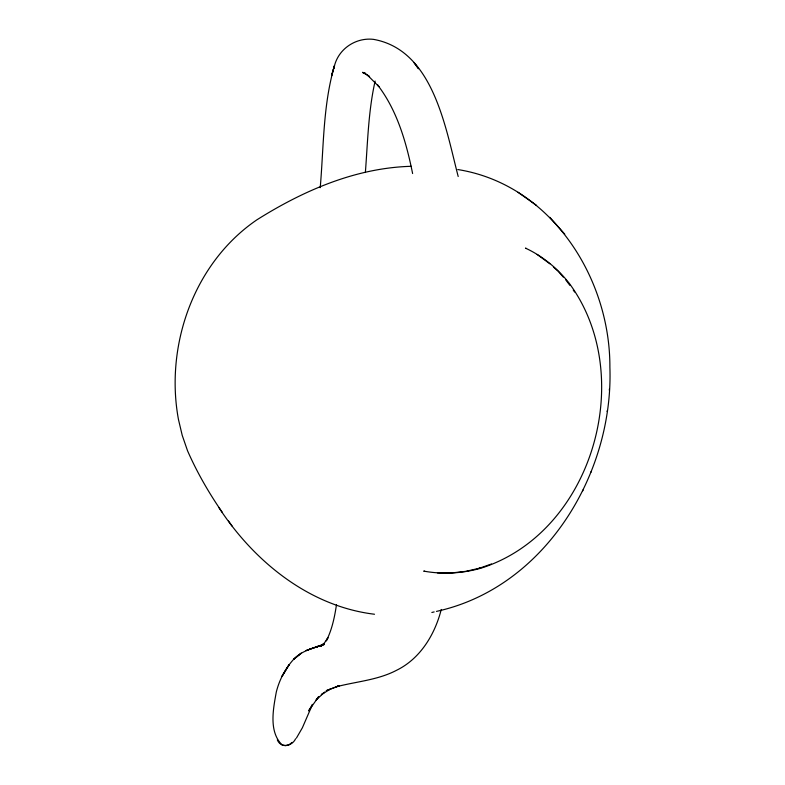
<?xml version="1.0" encoding="UTF-8"?>
<svg xmlns="http://www.w3.org/2000/svg" width="785" height="785" viewBox="0 0 785 785"><rect width="100%" height="100%" fill="white"/><g stroke="black" fill="none" stroke-linecap="round" stroke-linejoin="round"><path stroke-width="1.18" d="M436.46 611.397C544.81 587.739 613.674 473.944 609.886 367.203C610.239 277.34 550.707 184.396 457.773 169.54M320.221 187.664C323.763 146.932 322.929 105.082 334.528 65.538C338.992 48.444 356.154 37.317 373.523 39.368C433.428 50.063 445.595 128.279 458.195 176.488M365.368 172.514C367.723 141.977 368.342 111.038 375.122 81.061M424.685 571.235L423.723 571.107C442.701 574.581 462.326 573.472 480.862 568.212L481.725 567.947C593.323 531.847 637.852 374.779 568.536 282.364L567.957 281.707C556.486 267.538 542.033 255.841 525.479 248.129L526.352 248.511M609.297 390.194L609.435 388.928M607.139 411.517L607.227 410.741M336.48 604.784C334.577 617.157 332.035 629.668 326.285 640.894L327.953 637.695L324.499 642.827L320.81 646.457L323.96 643.631L319.976 646.183L324.313 643.916C313.657 648.243 301.675 650.539 293.561 659.429C285.19 668.643 279.264 680.026 276.291 692.095C273.2 709.159 268.578 731.787 282.286 745.122L285.603 745.711L289.057 744.759L292.167 742.414M441.258 609.464C434.949 634.358 420.407 658.556 396.749 670.194C377.781 680.202 356.047 681.527 335.656 686.944L339.051 685.766M312.371 704.734L302.372 727.783L296.416 738.096M582.617 490.998L583.078 489.977M590.958 472.197L591.233 471.589M312.509 704.361L308.633 710.896L318.7 696.589L316.11 700.014L324.578 692.164L321.31 694.637L330.446 689.073L339.11 685.786L326.236 690.682L330.446 689.073M295.582 738.783C292.246 746.29 280.687 748.497 277.321 739.843M491.459 563.993L478.978 568.399L479.959 568.085L465.966 571.323L451.64 572.942L437.402 572.864M324.097 644.534L315.354 647.272L324.205 644.495M431.848 612.467L434.154 611.927M411.291 166.302C355.664 167.804 303.226 190.657 256.774 219.898L255.724 220.634C193.434 263.868 164.899 345.999 178.45 419.445L182.228 435.381L187.536 450.757C197.006 472.364 208.888 492.96 222.292 512.36M374.504 614.243C309.182 606.324 254.016 561.432 218.936 507.64M364.966 73.015L362.896 72.603L365.928 73.731L362.601 72.318L369.578 76.626L367.223 74.879L378.988 86.703L377.663 85.025C397.298 110.597 406.277 142.428 412.616 173.544M536.597 205.454L518.021 192.286M537.136 254.448L549.824 263.78M553.464 267.047L558.017 271.139M564.768 234.156L549.794 217.317M558.773 271.983L563.326 277.095M565.602 279.646L569.861 285.348M413.872 62.506L418.572 68.746L415.275 64.35M573.266 290.097L574.62 292M228.513 521.034L232.085 526.058M333.703 68.266L331.574 75.664L334.528 65.538L333.703 68.266M284.67 671.97L281.982 676.385L289.076 664.758L284.67 671.97M296.73 656.731L293.561 659.429L301.352 653.14L296.73 656.731M310.232 648.999L306.022 650.608L320.251 645.712L310.232 648.999"/></g></svg>
